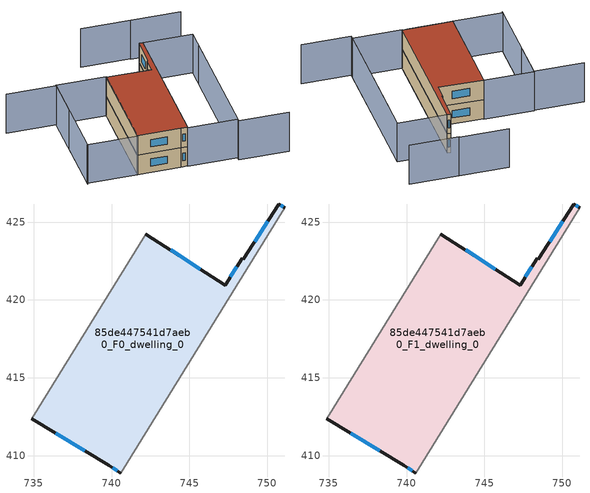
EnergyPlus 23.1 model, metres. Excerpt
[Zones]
85de447541d7aeb0_F0_dwelling_0
 floor ground (EU_floor_Construction): 751.14,425.92 740.58,408.88 739.83,409.36 734.86,412.37 742.21,424.23 747.3,420.95 748.4,422.66 748.47,422.62 750.76,426.16 z0
 wall outside (EU_wall_Construction): 751.14,425.92 750.76,426.16 748.47,422.62 748.4,422.66 747.3,420.95 742.21,424.23 / 734.86,412.37 739.83,409.36 740.58,408.88 z0:3
 wall adiabatic (EU_wall_Construction): 740.58,408.88 751.14,425.92 / 742.21,424.23 734.86,412.37 z0:3
 window (EU_Window_Construction): 750.05,425.06 749.19,423.72 / 751.02,426 750.88,426.09 / 740.07,409.21 740.35,409.03 / 736.41,411.43 738.28,410.3 / 745.71,421.97 743.79,423.21 / 748.06,422.13 747.64,421.49 z0.93:2.07
85de447541d7aeb0_F1_dwelling_0
 floor to 85de447541d7aeb0_F0_dwelling_0 (EU_floor_Construction): 751.14,425.92 740.58,408.88 739.83,409.36 734.86,412.37 742.21,424.23 747.3,420.95 748.4,422.66 748.47,422.62 750.76,426.16 z3
 wall outside (EU_wall_Construction): 751.14,425.92 750.76,426.16 748.47,422.62 748.4,422.66 747.3,420.95 742.21,424.23 / 734.86,412.37 739.83,409.36 740.58,408.88 z3:6
 wall adiabatic (EU_wall_Construction): 740.58,408.88 751.14,425.92 / 742.21,424.23 734.86,412.37 z3:6
 window (EU_Window_Construction): 750.05,425.06 749.19,423.72 / 751.02,426 750.88,426.09 / 740.07,409.21 740.35,409.03 / 736.41,411.43 738.28,410.3 / 745.71,421.97 743.79,423.21 / 748.06,422.13 747.64,421.49 z3.93:5.07
 roof outside (EU_roof_Construction): 740.58,408.88 751.14,425.92 750.76,426.16 748.47,422.62 748.4,422.66 747.3,420.95 742.21,424.23 734.86,412.37 739.83,409.36 z6
shading: 751.72,401.39 746.02,404.92 / 746.02,404.92 755.43,420.11 / 730.77,431.23 736.47,427.7 / 736.47,427.7 729.04,415.71 / 759.62,426.88 753.92,430.41 / 753.94,430.44 748.24,433.97 / 740.53,408.79 751.14,425.93 / 751.14,425.93 756.84,422.39 / 756.84,422.39 746.23,405.26 / 746.23,405.26 740.53,408.79 / 742.22,424.24 734.83,412.31 / 734.83,412.31 729.13,415.85 / 729.13,415.85 736.52,427.78 / 736.52,427.78 742.22,424.24 z0:6
[Building]
EU S2 Campaign: North Axis=0; Terrain=City; Solar Distribution=FullExterior
[Site:Location]
Montreal-Trudeau.Intl.AP: Latitude=45.4667; Longitude=-73.75; Time Zone=-5; Elevation=36
[SizingPeriod:WeatherFileDays]
AnnualSizingPeriod: Begin Month=1; Begin Day of Month=1; End Month=12; End Day of Month=31; Day of Week for Start Day=Monday; Use Weather File Daylight Saving Period=No; Use Weather File Rain and Snow Indicators=No
[MATERIAL]
EU_InternalMass_Material: Roughness=MediumRough; Thickness=0.1; Conductivity=1; Density=1800; Specific Heat=900; Thermal Absorptance=0.9; Solar Absorptance=0.7; Visible Absorptance=0.7
[MATERIAL:NOMASS] Roughness=MediumRough; Thermal Absorptance=0.9; Solar Absorptance=0.7; Visible Absorptance=0.7
Name | Thermal Resistance
EU_wall_NoMass; EU_floor_NoMass | 1.36485
EU_roof_NoMass | 2.55992
[WINDOWMATERIAL:SIMPLEGLAZINGSYSTEM]
EU_Window_SimpleGlazing: UFactor=3.92339; Solar Heat Gain Coefficient=0.8; Visible Transmittance=0.8
[CONSTRUCTION]
EU_wall_Construction: EU_wall_NoMass
EU_roof_Construction: EU_roof_NoMass
EU_floor_Construction: EU_floor_NoMass
EU_Window_Construction: EU_Window_SimpleGlazing
EU_InternalMass_Construction: EU_InternalMass_Material
[ZONE] Type=1; Multiplier=1; Ceiling Height=autocalculate; Floor Area=autocalculate; Part of Total Floor Area=Yes
Name | Volume
85de447541d7aeb0_F0_dwelling_0 | 288.839
85de447541d7aeb0_F1_dwelling_0 | 288.841
[INTERNALMASS] Construction=EU_InternalMass_Construction; Surface Area=96.2802
Name | Zone or ZoneList
85de447541d7aeb0_F0_dwelling_0_EU_InternalMass | 85de447541d7aeb0_F0_dwelling_0
85de447541d7aeb0_F1_dwelling_0_EU_InternalMass | 85de447541d7aeb0_F1_dwelling_0
[OTHEREQUIPMENT] Fuel Type=Electricity; Design Level Calculation Method=Watts/Area; Power per Zone Floor Area=1; Fraction Latent=0; Fraction Radiant=0; Fraction Lost=0; Carbon Dioxide Generation Rate=0; EndUse Subcategory=EU_Step8_InternalGains
Name | Zone or ZoneList or Space or SpaceList | Schedule
EU_Step8_InternalGain_85de447541d7aeb0_F0_dwelling_0_f000 | 85de447541d7aeb0_F0_dwelling_0 | EU_Step8_GainSchedule_85de447541d7aeb0_F0_dwelling_0_f000
EU_Step8_InternalGain_85de447541d7aeb0_F1_dwelling_0_f000 | 85de447541d7aeb0_F1_dwelling_0 | EU_Step8_GainSchedule_85de447541d7aeb0_F1_dwelling_0_f000
[ZONEVENTILATION:DESIGNFLOWRATE] Schedule=EU_AlwaysOn; Design Flow Rate Calculation Method=AirChanges/Hour; Air Changes per Hour=0.860309; Ventilation Type=Natural; Fan Pressure Rise=0; Fan Total Efficiency=1; Constant Term Coefficient=1; Temperature Term Coefficient=0; Velocity Term Coefficient=0; Velocity Squared Term Coefficient=0; Minimum Indoor Temperature=-100; Maximum Indoor Temperature=100; Delta Temperature=-100; Minimum Outdoor Temperature=-100; Maximum Outdoor Temperature=100; Maximum Wind Speed=40
Name | Zone or ZoneList or Space or SpaceList
EU_ConstantAir_85de447541d7aeb0_F0_dwelling_0 | 85de447541d7aeb0_F0_dwelling_0
EU_ConstantAir_85de447541d7aeb0_F1_dwelling_0 | 85de447541d7aeb0_F1_dwelling_0
[HVACTEMPLATE:THERMOSTAT] Constant Heating Setpoint=20; Constant Cooling Setpoint=50
EU_HeatOnly_85de447541d7aeb0_F0_dwelling_0; EU_HeatOnly_85de447541d7aeb0_F1_dwelling_0
[HVACTEMPLATE:ZONE:IDEALLOADSAIRSYSTEM] System Availability Schedule=EU_AlwaysOn; Maximum Heating Supply Air Temperature=50; Minimum Cooling Supply Air Temperature=13; Maximum Heating Supply Air Humidity Ratio=0.0156; Minimum Cooling Supply Air Humidity Ratio=0.0077; Heating Limit=NoLimit; Cooling Limit=NoLimit; Heating Availability Schedule=EU_AlwaysOn; Cooling Availability Schedule=EU_CoolingOff; Dehumidification Control Type=ConstantSensibleHeatRatio; Cooling Sensible Heat Ratio=0.7; Dehumidification Setpoint=60; Humidification Control Type=None; Humidification Setpoint=30; Outdoor Air Method=None; Outdoor Air Flow Rate per Person=0.00944; Outdoor Air Flow Rate per Zone Floor Area=0; Outdoor Air Flow Rate per Zone=0; Demand Controlled Ventilation Type=None; Outdoor Air Economizer Type=NoEconomizer; Heat Recovery Type=None; Sensible Heat Recovery Effectiveness=0.7; Latent Heat Recovery Effectiveness=0.65
Name | Template Thermostat
85de447541d7aeb0_F0_dwelling_0 | EU_HeatOnly_85de447541d7aeb0_F0_dwelling_0
85de447541d7aeb0_F1_dwelling_0 | EU_HeatOnly_85de447541d7aeb0_F1_dwelling_0
[SIZING:ZONE] Zone Cooling Design Supply Air Temperature Input Method=SupplyAirTemperature; Zone Cooling Design Supply Air Temperature=13; Zone Heating Design Supply Air Temperature Input Method=SupplyAirTemperature; Zone Heating Design Supply Air Temperature=50; Zone Cooling Design Supply Air Humidity Ratio=0.008; Zone Heating Design Supply Air Humidity Ratio=0.008; Cooling Design Air Flow Method=DesignDay; Cooling Design Air Flow Rate=0; Cooling Minimum Air Flow per Zone Floor Area=0.000762; Cooling Minimum Air Flow=0; Cooling Minimum Air Flow Fraction=0.2; Heating Design Air Flow Method=DesignDay; Heating Design Air Flow Rate=0; Heating Maximum Air Flow per Zone Floor Area=0.002032; Heating Maximum Air Flow=0.141576; Heating Maximum Air Flow Fraction=0.3; Account for Dedicated Outdoor Air System=No; Dedicated Outdoor Air System Control Strategy=NeutralSupplyAir; Dedicated Outdoor Air Low Setpoint Temperature for Design=autosize; Dedicated Outdoor Air High Setpoint Temperature for Design=autosize; Zone Load Sizing Method=Sensible Load Only No Latent Load; Zone Latent Cooling Design Supply Air Humidity Ratio Input Method=HumidityRatioDifference; Zone Cooling Design Supply Air Humidity Ratio Difference=0.005; Zone Latent Heating Design Supply Air Humidity Ratio Input Method=HumidityRatioDifference; Zone Humidification Design Supply Air Humidity Ratio Difference=0.005
85de447541d7aeb0_F0_dwelling_0; 85de447541d7aeb0_F1_dwelling_0
[SCHEDULE:CONSTANT]
Name | Hourly Value
EU_AlwaysOn | 1
EU_CoolingOff | 0
[SCHEDULE:FILE] Column Number=1; Rows to Skip at Top=0; Number of Hours of Data=8760; Column Separator=Comma; Interpolate to Timestep=No; Minutes per Item=60; Adjust Schedule for Daylight Savings=Yes
Name | File
EU_Step8_GainSchedule_85de447541d7aeb0_F0_dwelling_0_f000 | ../../schedules/85de447541d7aeb0/85de447541d7aeb0_F0_dwelling_0_f000_gain.csv
EU_Step8_GainSchedule_85de447541d7aeb0_F1_dwelling_0_f000 | ../../schedules/85de447541d7aeb0/85de447541d7aeb0_F1_dwelling_0_f000_gain.csv
